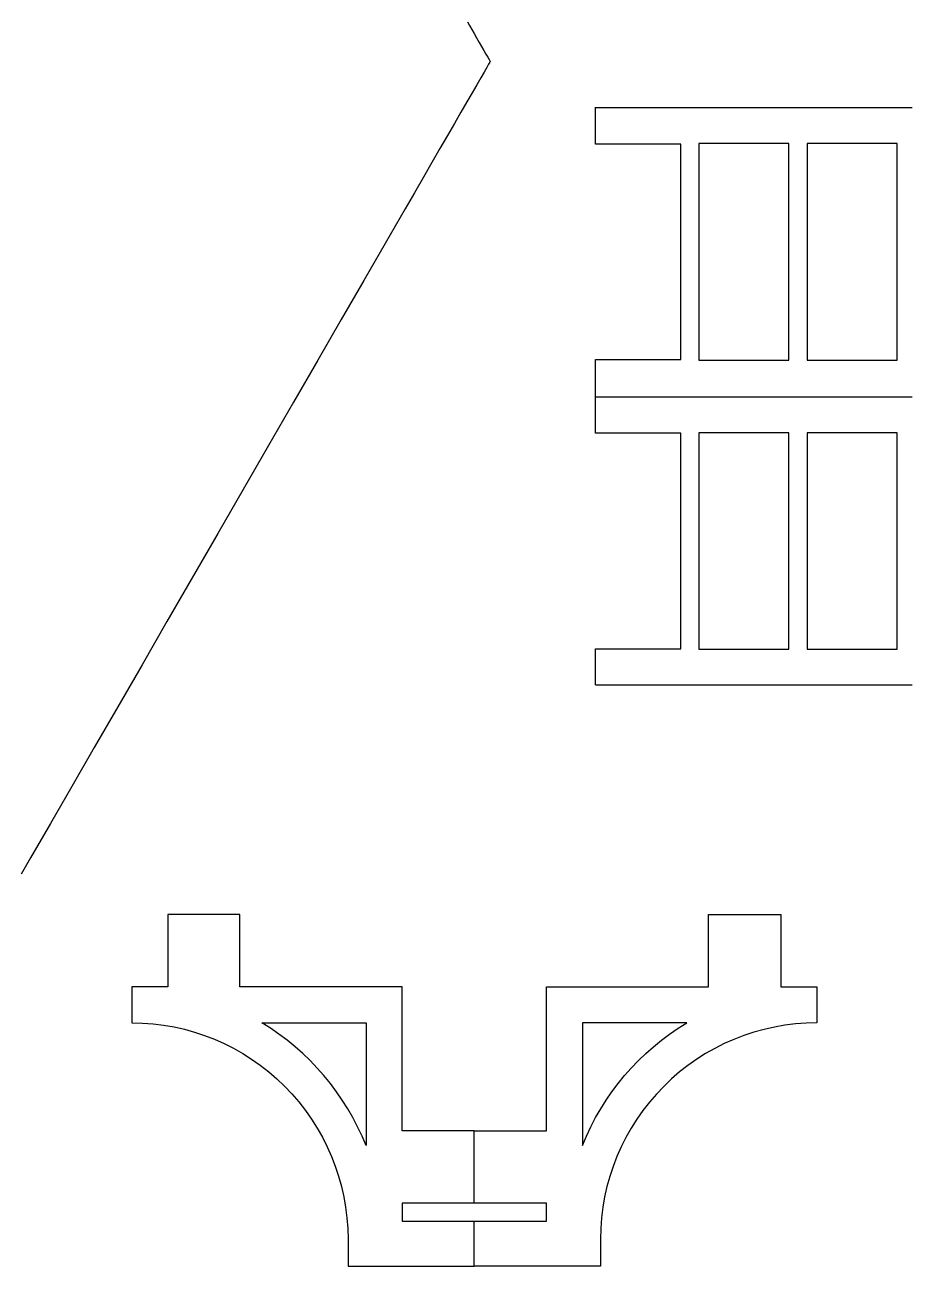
# Model space of a CAD drawing. Header units: millimetres. Extents: x 132 to 771, y 404 to 944.
# Drawn here: x 233.9 to 282.7, y 403.5 to 472.4 of the extents above; entities that cross this region are included whole.
import ezdxf

# ---------------------------------------------------------------- set-up
doc = ezdxf.new("R2010")
doc.units = ezdxf.units.MM
doc.header["$MEASUREMENT"] = 0
doc.layers.get('0').update_dxf_attribs({"linetype": 'CONTINUOUS', "true_color": 0xffffff})

msp = doc.modelspace()

# ---------------------------------------------------------------- linework, layer by layer
at = {"color": 7, "linetype": 'Continuous', "true_color": 0xffffff}
for points in [[(258.4, 472.52), (258.512, 472.322), (258.64, 472.102), (258.775, 471.867), (258.915, 471.625), (259.055, 471.382), (259.19, 471.147), (259.317, 470.927), (259.43, 470.732), (259.527, 470.565), (259.6, 470.437), (259.647, 470.355), (259.66, 470.332), (259.665, 470.325), (259.642, 470.287), (259.577, 470.175), (259.472, 469.99), (259.325, 469.737), (259.14, 469.417), (258.917, 469.032), (258.66, 468.585), (258.367, 468.077), (258.04, 467.512), (257.682, 466.892), (257.295, 466.217), (256.877, 465.495), (256.432, 464.725), (255.96, 463.907), (255.462, 463.047), (254.945, 462.147), (253.84, 460.235), (252.657, 458.187), (251.407, 456.025), (250.105, 453.767), (248.757, 451.432), (247.375, 449.04), (244.557, 444.16), (241.74, 439.277), (240.357, 436.885), (239.01, 434.55), (237.707, 432.292), (236.457, 430.13), (235.275, 428.082), (234.17, 426.17), (233.652, 425.27)], [(265.502, 451.795), (265.502, 451.817), (265.502, 451.88), (265.502, 451.98), (265.502, 452.107), (265.502, 452.26), (265.502, 452.427), (265.502, 452.795), (265.502, 453.162), (265.502, 453.33), (265.502, 453.482), (265.502, 453.61), (265.502, 453.71), (265.502, 453.772), (265.502, 453.795), (265.515, 453.795), (265.555, 453.795), (265.62, 453.795), (265.705, 453.795), (265.812, 453.795), (265.94, 453.795), (266.082, 453.795), (266.242, 453.795), (266.6, 453.795), (267, 453.795), (267.427, 453.795), (267.87, 453.795), (268.312, 453.795), (268.74, 453.795), (269.14, 453.795), (269.497, 453.795), (269.657, 453.795), (269.8, 453.795), (269.927, 453.795), (270.035, 453.795), (270.12, 453.795), (270.185, 453.795), (270.225, 453.795), (270.237, 453.795), (270.237, 453.802), (270.237, 453.83), (270.237, 453.872), (270.237, 453.93), (270.237, 454.002), (270.237, 454.09), (270.237, 454.307), (270.237, 454.577), (270.237, 454.897), (270.237, 455.26), (270.237, 455.662), (270.237, 456.097), (270.237, 456.565), (270.237, 457.06), (270.237, 457.575), (270.237, 458.107), (270.237, 458.652), (270.237, 459.767), (270.237, 460.88), (270.237, 461.427), (270.237, 461.96), (270.237, 462.475), (270.237, 462.967), (270.237, 463.435), (270.237, 463.872), (270.237, 464.272), (270.237, 464.635), (270.237, 464.955), (270.237, 465.225), (270.237, 465.442), (270.237, 465.53), (270.237, 465.602), (270.237, 465.66), (270.237, 465.702), (270.237, 465.727), (270.237, 465.737), (270.225, 465.74), (270.185, 465.74), (270.12, 465.74), (270.035, 465.74), (269.927, 465.74), (269.8, 465.74), (269.657, 465.74), (269.497, 465.74), (269.14, 465.74), (268.74, 465.74), (268.312, 465.74), (267.87, 465.74), (267.427, 465.74), (267, 465.74), (266.6, 465.74), (266.242, 465.74), (266.082, 465.74), (265.94, 465.74), (265.812, 465.74), (265.705, 465.74), (265.62, 465.74), (265.555, 465.74), (265.515, 465.74), (265.502, 465.74), (265.502, 465.762), (265.502, 465.827), (265.502, 465.93), (265.502, 466.06), (265.502, 466.217), (265.502, 466.39), (265.502, 466.767), (265.502, 467.145), (265.502, 467.317), (265.502, 467.475), (265.502, 467.605), (265.502, 467.707), (265.502, 467.772), (265.502, 467.795)], [(265.502, 467.767), (265.522, 467.767), (265.585, 467.767), (265.825, 467.767), (266.22, 467.767), (266.765, 467.767), (267.455, 467.767), (268.282, 467.767), (269.245, 467.767), (270.335, 467.767), (271.55, 467.767), (272.882, 467.767), (274.327, 467.767), (275.882, 467.767), (277.54, 467.767), (279.292, 467.767), (281.14, 467.767), (283.075, 467.767)], [(276.237, 465.767), (276.222, 465.767), (276.182, 465.767), (276.115, 465.767), (276.022, 465.767), (275.91, 465.767), (275.775, 465.767), (275.625, 465.767), (275.457, 465.767), (275.077, 465.767), (274.655, 465.767), (274.205, 465.767), (273.737, 465.767), (273.27, 465.767), (272.82, 465.767), (272.397, 465.767), (272.02, 465.767), (271.85, 465.767), (271.7, 465.767), (271.565, 465.767), (271.452, 465.767), (271.36, 465.767), (271.292, 465.767), (271.252, 465.767), (271.237, 465.767), (271.237, 465.76), (271.237, 465.732), (271.237, 465.69), (271.237, 465.632), (271.237, 465.56), (271.237, 465.47), (271.237, 465.252), (271.237, 464.98), (271.237, 464.66), (271.237, 464.295), (271.237, 463.892), (271.237, 463.455), (271.237, 462.985), (271.237, 462.487), (271.237, 461.97), (271.237, 461.435), (271.237, 460.887), (271.237, 459.767), (271.237, 458.647), (271.237, 458.1), (271.237, 457.565), (271.237, 457.047), (271.237, 456.55), (271.237, 456.08), (271.237, 455.642), (271.237, 455.24), (271.237, 454.875), (271.237, 454.555), (271.237, 454.282), (271.237, 454.065), (271.237, 453.975), (271.237, 453.902), (271.237, 453.845), (271.237, 453.802), (271.237, 453.775), (271.237, 453.767), (271.252, 453.767), (271.292, 453.767), (271.36, 453.767), (271.452, 453.767), (271.565, 453.767), (271.7, 453.767), (271.85, 453.767), (272.02, 453.767), (272.397, 453.767), (272.82, 453.767), (273.27, 453.767), (273.737, 453.767), (274.205, 453.767), (274.655, 453.767), (275.077, 453.767), (275.457, 453.767), (275.625, 453.767), (275.775, 453.767), (275.91, 453.767), (276.022, 453.767), (276.115, 453.767), (276.182, 453.767), (276.222, 453.767), (276.237, 453.767), (276.237, 453.775), (276.237, 453.802), (276.237, 453.845), (276.237, 453.902), (276.237, 453.975), (276.237, 454.065), (276.237, 454.282), (276.237, 454.555), (276.237, 454.875), (276.237, 455.24), (276.237, 455.642), (276.237, 456.08), (276.237, 456.55), (276.237, 457.047), (276.237, 457.565), (276.237, 458.1), (276.237, 458.647), (276.237, 459.767), (276.237, 460.887), (276.237, 461.435), (276.237, 461.97), (276.237, 462.487), (276.237, 462.985), (276.237, 463.452), (276.237, 463.892), (276.237, 464.295), (276.237, 464.66), (276.237, 464.98), (276.237, 465.252), (276.237, 465.47), (276.237, 465.56), (276.237, 465.632), (276.237, 465.69), (276.237, 465.732), (276.237, 465.757), (276.237, 465.767)], [(282.237, 465.767), (282.222, 465.767), (282.182, 465.767), (282.115, 465.767), (282.022, 465.767), (281.91, 465.767), (281.775, 465.767), (281.625, 465.767), (281.457, 465.767), (281.077, 465.767), (280.655, 465.767), (280.205, 465.767), (279.737, 465.767), (279.27, 465.767), (278.82, 465.767), (278.397, 465.767), (278.02, 465.767), (277.85, 465.767), (277.7, 465.767), (277.565, 465.767), (277.452, 465.767), (277.36, 465.767), (277.292, 465.767), (277.252, 465.767), (277.237, 465.767), (277.237, 465.76), (277.237, 465.732), (277.237, 465.69), (277.237, 465.632), (277.237, 465.56), (277.237, 465.47), (277.237, 465.252), (277.237, 464.98), (277.237, 464.66), (277.237, 464.295), (277.237, 463.892), (277.237, 463.455), (277.237, 462.985), (277.237, 462.487), (277.237, 461.97), (277.237, 461.435), (277.237, 460.887), (277.237, 459.767), (277.237, 458.647), (277.237, 458.1), (277.237, 457.565), (277.237, 457.047), (277.237, 456.55), (277.237, 456.08), (277.237, 455.642), (277.237, 455.24), (277.237, 454.875), (277.237, 454.555), (277.237, 454.282), (277.237, 454.065), (277.237, 453.975), (277.237, 453.902), (277.237, 453.845), (277.237, 453.802), (277.237, 453.775), (277.237, 453.767), (277.252, 453.767), (277.292, 453.767), (277.36, 453.767), (277.452, 453.767), (277.565, 453.767), (277.7, 453.767), (277.85, 453.767), (278.02, 453.767), (278.397, 453.767), (278.82, 453.767), (279.27, 453.767), (279.737, 453.767), (280.205, 453.767), (280.655, 453.767), (281.077, 453.767), (281.457, 453.767), (281.625, 453.767), (281.775, 453.767), (281.91, 453.767), (282.022, 453.767), (282.115, 453.767), (282.182, 453.767), (282.222, 453.767), (282.237, 453.767), (282.237, 453.775), (282.237, 453.802), (282.237, 453.845), (282.237, 453.902), (282.237, 453.975), (282.237, 454.065), (282.237, 454.282), (282.237, 454.555), (282.237, 454.875), (282.237, 455.24), (282.237, 455.642), (282.237, 456.08), (282.237, 456.55), (282.237, 457.047), (282.237, 457.565), (282.237, 458.1), (282.237, 458.647), (282.237, 459.767), (282.237, 460.887), (282.237, 461.435), (282.237, 461.97), (282.237, 462.487), (282.237, 462.985), (282.237, 463.452), (282.237, 463.892), (282.237, 464.295), (282.237, 464.66), (282.237, 464.98), (282.237, 465.252), (282.237, 465.47), (282.237, 465.56), (282.237, 465.632), (282.237, 465.69), (282.237, 465.732), (282.237, 465.757), (282.237, 465.767)], [(265.502, 435.767), (265.502, 435.79), (265.502, 435.852), (265.502, 435.952), (265.502, 436.08), (265.502, 436.232), (265.502, 436.4), (265.502, 436.767), (265.502, 437.135), (265.502, 437.302), (265.502, 437.455), (265.502, 437.582), (265.502, 437.682), (265.502, 437.745), (265.502, 437.767), (265.515, 437.767), (265.555, 437.767), (265.62, 437.767), (265.705, 437.767), (265.812, 437.767), (265.94, 437.767), (266.082, 437.767), (266.242, 437.767), (266.6, 437.767), (267, 437.767), (267.427, 437.767), (267.87, 437.767), (268.312, 437.767), (268.74, 437.767), (269.14, 437.767), (269.497, 437.767), (269.657, 437.767), (269.8, 437.767), (269.927, 437.767), (270.035, 437.767), (270.12, 437.767), (270.185, 437.767), (270.225, 437.767), (270.237, 437.767), (270.237, 437.775), (270.237, 437.802), (270.237, 437.845), (270.237, 437.902), (270.237, 437.975), (270.237, 438.062), (270.237, 438.28), (270.237, 438.55), (270.237, 438.87), (270.237, 439.232), (270.237, 439.635), (270.237, 440.07), (270.237, 440.537), (270.237, 441.032), (270.237, 441.547), (270.237, 442.08), (270.237, 442.625), (270.237, 443.74), (270.237, 444.852), (270.237, 445.4), (270.237, 445.932), (270.237, 446.447), (270.237, 446.94), (270.237, 447.407), (270.237, 447.845), (270.237, 448.245), (270.237, 448.607), (270.237, 448.927), (270.237, 449.197), (270.237, 449.415), (270.237, 449.502), (270.237, 449.575), (270.237, 449.632), (270.237, 449.675), (270.237, 449.7), (270.237, 449.71), (270.225, 449.712), (270.185, 449.712), (270.12, 449.712), (270.035, 449.712), (269.927, 449.712), (269.8, 449.712), (269.657, 449.712), (269.497, 449.712), (269.14, 449.712), (268.74, 449.712), (268.312, 449.712), (267.87, 449.712), (267.427, 449.712), (267, 449.712), (266.6, 449.712), (266.242, 449.712), (266.082, 449.712), (265.94, 449.712), (265.812, 449.712), (265.705, 449.712), (265.62, 449.712), (265.555, 449.712), (265.515, 449.712), (265.502, 449.712), (265.502, 449.735), (265.502, 449.8), (265.502, 449.902), (265.502, 450.032), (265.502, 450.19), (265.502, 450.362), (265.502, 450.74), (265.502, 451.117), (265.502, 451.29), (265.502, 451.447), (265.502, 451.577), (265.502, 451.68), (265.502, 451.745), (265.502, 451.767)], [(265.502, 451.74), (265.522, 451.74), (265.585, 451.74), (265.825, 451.74), (266.22, 451.74), (266.765, 451.74), (267.455, 451.74), (268.282, 451.74), (269.245, 451.74), (270.335, 451.74), (271.55, 451.74), (272.882, 451.74), (274.327, 451.74), (275.882, 451.74), (277.54, 451.74), (279.292, 451.74), (281.14, 451.74), (283.075, 451.74)], [(276.237, 449.74), (276.222, 449.74), (276.182, 449.74), (276.115, 449.74), (276.022, 449.74), (275.91, 449.74), (275.775, 449.74), (275.625, 449.74), (275.457, 449.74), (275.077, 449.74), (274.655, 449.74), (274.205, 449.74), (273.737, 449.74), (273.27, 449.74), (272.82, 449.74), (272.397, 449.74), (272.02, 449.74), (271.85, 449.74), (271.7, 449.74), (271.565, 449.74), (271.452, 449.74), (271.36, 449.74), (271.292, 449.74), (271.252, 449.74), (271.237, 449.74), (271.237, 449.732), (271.237, 449.705), (271.237, 449.662), (271.237, 449.605), (271.237, 449.532), (271.237, 449.442), (271.237, 449.225), (271.237, 448.952), (271.237, 448.632), (271.237, 448.267), (271.237, 447.865), (271.237, 447.427), (271.237, 446.957), (271.237, 446.46), (271.237, 445.942), (271.237, 445.407), (271.237, 444.86), (271.237, 443.74), (271.237, 442.62), (271.237, 442.072), (271.237, 441.537), (271.237, 441.02), (271.237, 440.522), (271.237, 440.052), (271.237, 439.615), (271.237, 439.212), (271.237, 438.847), (271.237, 438.527), (271.237, 438.255), (271.237, 438.037), (271.237, 437.947), (271.237, 437.875), (271.237, 437.817), (271.237, 437.775), (271.237, 437.747), (271.237, 437.74), (271.252, 437.74), (271.292, 437.74), (271.36, 437.74), (271.452, 437.74), (271.565, 437.74), (271.7, 437.74), (271.85, 437.74), (272.02, 437.74), (272.397, 437.74), (272.82, 437.74), (273.27, 437.74), (273.737, 437.74), (274.205, 437.74), (274.655, 437.74), (275.077, 437.74), (275.457, 437.74), (275.625, 437.74), (275.775, 437.74), (275.91, 437.74), (276.022, 437.74), (276.115, 437.74), (276.182, 437.74), (276.222, 437.74), (276.237, 437.74), (276.237, 437.747), (276.237, 437.775), (276.237, 437.817), (276.237, 437.875), (276.237, 437.947), (276.237, 438.037), (276.237, 438.255), (276.237, 438.527), (276.237, 438.847), (276.237, 439.212), (276.237, 439.615), (276.237, 440.052), (276.237, 440.522), (276.237, 441.02), (276.237, 441.537), (276.237, 442.072), (276.237, 442.62), (276.237, 443.74), (276.237, 444.86), (276.237, 445.407), (276.237, 445.942), (276.237, 446.46), (276.237, 446.957), (276.237, 447.425), (276.237, 447.865), (276.237, 448.267), (276.237, 448.632), (276.237, 448.952), (276.237, 449.225), (276.237, 449.442), (276.237, 449.532), (276.237, 449.605), (276.237, 449.662), (276.237, 449.705), (276.237, 449.73), (276.237, 449.74)], [(282.237, 449.74), (282.222, 449.74), (282.182, 449.74), (282.115, 449.74), (282.022, 449.74), (281.91, 449.74), (281.775, 449.74), (281.625, 449.74), (281.457, 449.74), (281.077, 449.74), (280.655, 449.74), (280.205, 449.74), (279.737, 449.74), (279.27, 449.74), (278.82, 449.74), (278.397, 449.74), (278.02, 449.74), (277.85, 449.74), (277.7, 449.74), (277.565, 449.74), (277.452, 449.74), (277.36, 449.74), (277.292, 449.74), (277.252, 449.74), (277.237, 449.74), (277.237, 449.732), (277.237, 449.705), (277.237, 449.662), (277.237, 449.605), (277.237, 449.532), (277.237, 449.442), (277.237, 449.225), (277.237, 448.952), (277.237, 448.632), (277.237, 448.267), (277.237, 447.865), (277.237, 447.427), (277.237, 446.957), (277.237, 446.46), (277.237, 445.942), (277.237, 445.407), (277.237, 444.86), (277.237, 443.74), (277.237, 442.62), (277.237, 442.072), (277.237, 441.537), (277.237, 441.02), (277.237, 440.522), (277.237, 440.052), (277.237, 439.615), (277.237, 439.212), (277.237, 438.847), (277.237, 438.527), (277.237, 438.255), (277.237, 438.037), (277.237, 437.947), (277.237, 437.875), (277.237, 437.817), (277.237, 437.775), (277.237, 437.747), (277.237, 437.74), (277.252, 437.74), (277.292, 437.74), (277.36, 437.74), (277.452, 437.74), (277.565, 437.74), (277.7, 437.74), (277.85, 437.74), (278.02, 437.74), (278.397, 437.74), (278.82, 437.74), (279.27, 437.74), (279.737, 437.74), (280.205, 437.74), (280.655, 437.74), (281.077, 437.74), (281.457, 437.74), (281.625, 437.74), (281.775, 437.74), (281.91, 437.74), (282.022, 437.74), (282.115, 437.74), (282.182, 437.74), (282.222, 437.74), (282.237, 437.74), (282.237, 437.747), (282.237, 437.775), (282.237, 437.817), (282.237, 437.875), (282.237, 437.947), (282.237, 438.037), (282.237, 438.255), (282.237, 438.527), (282.237, 438.847), (282.237, 439.212), (282.237, 439.615), (282.237, 440.052), (282.237, 440.522), (282.237, 441.02), (282.237, 441.537), (282.237, 442.072), (282.237, 442.62), (282.237, 443.74), (282.237, 444.86), (282.237, 445.407), (282.237, 445.942), (282.237, 446.46), (282.237, 446.957), (282.237, 447.425), (282.237, 447.865), (282.237, 448.267), (282.237, 448.632), (282.237, 448.952), (282.237, 449.225), (282.237, 449.442), (282.237, 449.532), (282.237, 449.605), (282.237, 449.662), (282.237, 449.705), (282.237, 449.73), (282.237, 449.74)], [(283.075, 435.74), (281.14, 435.74), (279.292, 435.74), (277.54, 435.74), (275.882, 435.74), (274.327, 435.74), (272.882, 435.74), (271.55, 435.74), (270.335, 435.74), (269.245, 435.74), (268.282, 435.74), (267.455, 435.74), (266.765, 435.74), (266.22, 435.74), (265.825, 435.74), (265.585, 435.74), (265.522, 435.74), (265.502, 435.74)], [(258.781, 411.042), (258.768, 411.042), (258.736, 411.042), (258.681, 411.042), (258.608, 411.042), (258.518, 411.042), (258.411, 411.042), (258.156, 411.042), (257.853, 411.042), (257.516, 411.042), (257.153, 411.042), (256.781, 411.042), (256.408, 411.042), (256.046, 411.042), (255.708, 411.042), (255.406, 411.042), (255.151, 411.042), (255.043, 411.042), (254.953, 411.042), (254.881, 411.042), (254.826, 411.042), (254.793, 411.042), (254.781, 411.042), (254.781, 411.064), (254.781, 411.132), (254.781, 411.239), (254.781, 411.384), (254.781, 411.567), (254.781, 411.779), (254.781, 412.022), (254.781, 412.289), (254.781, 412.582), (254.781, 412.894), (254.781, 413.224), (254.781, 413.569), (254.781, 414.292), (254.781, 415.037), (254.781, 415.782), (254.781, 416.504), (254.781, 416.849), (254.781, 417.179), (254.781, 417.492), (254.781, 417.784), (254.781, 418.052), (254.781, 418.294), (254.781, 418.507), (254.781, 418.689), (254.781, 418.834), (254.781, 418.942), (254.781, 419.009), (254.781, 419.032), (254.756, 419.032), (254.681, 419.032), (254.558, 419.032), (254.393, 419.032), (254.191, 419.032), (253.951, 419.032), (253.678, 419.032), (253.376, 419.032), (253.046, 419.032), (252.693, 419.032), (252.321, 419.032), (251.933, 419.032), (251.121, 419.032), (250.281, 419.032), (249.441, 419.032), (248.628, 419.032), (248.241, 419.032), (247.868, 419.032), (247.516, 419.032), (247.188, 419.032), (246.883, 419.032), (246.611, 419.032), (246.371, 419.032), (246.168, 419.032), (246.003, 419.032), (245.881, 419.032), (245.806, 419.032), (245.781, 419.032), (245.781, 419.044), (245.781, 419.077), (245.781, 419.132), (245.781, 419.204), (245.781, 419.294), (245.781, 419.402), (245.781, 419.657), (245.781, 419.959), (245.781, 420.297), (245.781, 420.659), (245.781, 421.032), (245.781, 421.404), (245.781, 421.767), (245.781, 422.104), (245.781, 422.407), (245.781, 422.662), (245.781, 422.769), (245.781, 422.859), (245.781, 422.932), (245.781, 422.987), (245.781, 423.019), (245.781, 423.032), (245.768, 423.032), (245.736, 423.032), (245.681, 423.032), (245.608, 423.032), (245.518, 423.032), (245.411, 423.032), (245.156, 423.032), (244.853, 423.032), (244.516, 423.032), (244.153, 423.032), (243.781, 423.032), (243.408, 423.032), (243.046, 423.032), (242.708, 423.032), (242.406, 423.032), (242.151, 423.032), (242.043, 423.032), (241.953, 423.032), (241.881, 423.032), (241.826, 423.032), (241.793, 423.032), (241.781, 423.032), (241.781, 423.019), (241.781, 422.987), (241.781, 422.932), (241.781, 422.859), (241.781, 422.769), (241.781, 422.662), (241.781, 422.407), (241.781, 422.104), (241.781, 421.767), (241.781, 421.404), (241.781, 421.032), (241.781, 420.659), (241.781, 420.297), (241.781, 419.959), (241.781, 419.657), (241.781, 419.402), (241.781, 419.294), (241.781, 419.204), (241.781, 419.132), (241.781, 419.077), (241.781, 419.044), (241.781, 419.032), (241.758, 419.032), (241.696, 419.032), (241.596, 419.032), (241.468, 419.032), (241.316, 419.032), (241.148, 419.032), (240.781, 419.032), (240.413, 419.032), (240.246, 419.032), (240.093, 419.032), (239.966, 419.032), (239.866, 419.032), (239.803, 419.032), (239.781, 419.032), (239.781, 419.009), (239.781, 418.947), (239.781, 418.847), (239.781, 418.719), (239.781, 418.567), (239.781, 418.399), (239.781, 418.032), (239.781, 417.664), (239.781, 417.497), (239.781, 417.344), (239.781, 417.217), (239.781, 417.117), (239.781, 417.054), (239.781, 417.032), (240.376, 417.017), (240.966, 416.974), (241.551, 416.902), (242.131, 416.802), (242.703, 416.672), (243.268, 416.517), (243.823, 416.332), (244.371, 416.122), (244.903, 415.884), (245.428, 415.622), (245.938, 415.334), (246.433, 415.022), (246.916, 414.682), (247.381, 414.319), (247.831, 413.934), (248.261, 413.524), (248.671, 413.094), (249.058, 412.644), (249.421, 412.179), (249.761, 411.697), (250.076, 411.199), (250.363, 410.687), (250.628, 410.164), (250.863, 409.627), (251.076, 409.082), (251.261, 408.524), (251.416, 407.957), (251.546, 407.384), (251.648, 406.804), (251.721, 406.217), (251.766, 405.627), (251.781, 405.032), (251.781, 405.014), (251.781, 404.967), (251.781, 404.894), (251.781, 404.799), (251.781, 404.687), (251.781, 404.559), (251.781, 404.287), (251.781, 404.014), (251.781, 403.887), (251.781, 403.774), (251.781, 403.679), (251.781, 403.607), (251.781, 403.559), (251.781, 403.542), (251.788, 403.542), (251.813, 403.542), (251.856, 403.542), (251.911, 403.542), (252.058, 403.542), (252.251, 403.542), (252.476, 403.542), (252.731, 403.542), (253.001, 403.542), (253.281, 403.542), (253.561, 403.542), (253.831, 403.542), (254.086, 403.542), (254.313, 403.542), (254.503, 403.542), (254.651, 403.542), (254.706, 403.542), (254.748, 403.542), (254.773, 403.542), (254.781, 403.542), (254.793, 403.542), (254.826, 403.542), (254.881, 403.542), (254.953, 403.542), (255.043, 403.542), (255.151, 403.542), (255.406, 403.542), (255.708, 403.542), (256.046, 403.542), (256.408, 403.542), (256.781, 403.542), (257.153, 403.542), (257.516, 403.542), (257.853, 403.542), (258.156, 403.542), (258.411, 403.542), (258.518, 403.542), (258.608, 403.542), (258.681, 403.542), (258.736, 403.542), (258.768, 403.542), (258.781, 403.542)], [(262.781, 406.042), (262.781, 406.052), (262.781, 406.084), (262.781, 406.134), (262.781, 406.199), (262.781, 406.359), (262.781, 406.542), (262.781, 406.724), (262.781, 406.887), (262.781, 406.949), (262.781, 406.999), (262.781, 407.032), (262.781, 407.042), (262.768, 407.042), (262.736, 407.042), (262.681, 407.042), (262.608, 407.042), (262.518, 407.042), (262.411, 407.042), (262.156, 407.042), (261.853, 407.042), (261.516, 407.042), (261.153, 407.042), (260.781, 407.042), (260.408, 407.042), (260.046, 407.042), (259.708, 407.042), (259.406, 407.042), (259.151, 407.042), (259.043, 407.042), (258.953, 407.042), (258.881, 407.042), (258.826, 407.042), (258.793, 407.042), (258.781, 407.042), (258.781, 407.054), (258.781, 407.087), (258.781, 407.142), (258.781, 407.214), (258.781, 407.304), (258.781, 407.412), (258.781, 407.667), (258.781, 407.969), (258.781, 408.307), (258.781, 408.669), (258.781, 409.042), (258.781, 409.414), (258.781, 409.777), (258.781, 410.114), (258.781, 410.417), (258.781, 410.672), (258.781, 410.779), (258.781, 410.869), (258.781, 410.942), (258.781, 410.997), (258.781, 411.029), (258.781, 411.042), (258.793, 411.042), (258.826, 411.042), (258.881, 411.042), (258.953, 411.042), (259.043, 411.042), (259.151, 411.042), (259.406, 411.042), (259.708, 411.042), (260.046, 411.042), (260.408, 411.042), (260.781, 411.042), (261.153, 411.042), (261.516, 411.042), (261.853, 411.042), (262.156, 411.042), (262.411, 411.042), (262.518, 411.042), (262.608, 411.042), (262.681, 411.042), (262.736, 411.042), (262.768, 411.042), (262.781, 411.042), (262.781, 411.064), (262.781, 411.132), (262.781, 411.239), (262.781, 411.384), (262.781, 411.567), (262.781, 411.779), (262.781, 412.022), (262.781, 412.289), (262.781, 412.582), (262.781, 412.894), (262.781, 413.224), (262.781, 413.569), (262.781, 414.292), (262.781, 415.037), (262.781, 415.782), (262.781, 416.504), (262.781, 416.849), (262.781, 417.179), (262.781, 417.492), (262.781, 417.784), (262.781, 418.052), (262.781, 418.294), (262.781, 418.507), (262.781, 418.689), (262.781, 418.834), (262.781, 418.942), (262.781, 419.009), (262.781, 419.032), (262.806, 419.032), (262.881, 419.032), (263.003, 419.032), (263.168, 419.032), (263.371, 419.032), (263.611, 419.032), (263.883, 419.032), (264.188, 419.032), (264.516, 419.032), (264.868, 419.032), (265.241, 419.032), (265.628, 419.032), (266.441, 419.032), (267.281, 419.032), (268.121, 419.032), (268.933, 419.032), (269.321, 419.032), (269.693, 419.032), (270.046, 419.032), (270.376, 419.032), (270.678, 419.032), (270.951, 419.032), (271.191, 419.032), (271.393, 419.032), (271.558, 419.032), (271.681, 419.032), (271.756, 419.032), (271.781, 419.032), (271.781, 419.044), (271.781, 419.077), (271.781, 419.132), (271.781, 419.204), (271.781, 419.294), (271.781, 419.402), (271.781, 419.657), (271.781, 419.959), (271.781, 420.297), (271.781, 420.659), (271.781, 421.032), (271.781, 421.404), (271.781, 421.767), (271.781, 422.104), (271.781, 422.407), (271.781, 422.662), (271.781, 422.769), (271.781, 422.859), (271.781, 422.932), (271.781, 422.987), (271.781, 423.019), (271.781, 423.032), (271.793, 423.032), (271.826, 423.032), (271.881, 423.032), (271.953, 423.032), (272.043, 423.032), (272.151, 423.032), (272.406, 423.032), (272.708, 423.032), (273.046, 423.032), (273.408, 423.032), (273.781, 423.032), (274.153, 423.032), (274.516, 423.032), (274.853, 423.032), (275.156, 423.032), (275.411, 423.032), (275.518, 423.032), (275.608, 423.032), (275.681, 423.032), (275.736, 423.032), (275.768, 423.032), (275.781, 423.032), (275.781, 423.019), (275.781, 422.987), (275.781, 422.932), (275.781, 422.859), (275.781, 422.769), (275.781, 422.662), (275.781, 422.407), (275.781, 422.104), (275.781, 421.767), (275.781, 421.404), (275.781, 421.032), (275.781, 420.659), (275.781, 420.297), (275.781, 419.959), (275.781, 419.657), (275.781, 419.402), (275.781, 419.294), (275.781, 419.204), (275.781, 419.132), (275.781, 419.077), (275.781, 419.044), (275.781, 419.032), (275.803, 419.032), (275.866, 419.032), (275.966, 419.032), (276.093, 419.032), (276.246, 419.032), (276.413, 419.032), (276.781, 419.032), (277.148, 419.032), (277.316, 419.032), (277.468, 419.032), (277.596, 419.032), (277.696, 419.032), (277.758, 419.032), (277.781, 419.032), (277.781, 419.009), (277.781, 418.947), (277.781, 418.847), (277.781, 418.719), (277.781, 418.567), (277.781, 418.399), (277.781, 418.032), (277.781, 417.664), (277.781, 417.497), (277.781, 417.344), (277.781, 417.217), (277.781, 417.117), (277.781, 417.054), (277.781, 417.032), (277.781, 417.032), (277.186, 417.017), (276.593, 416.972), (276.008, 416.899), (275.426, 416.797), (274.853, 416.667), (274.288, 416.509), (273.731, 416.327), (273.186, 416.114), (272.651, 415.877), (272.126, 415.614), (271.616, 415.324), (271.118, 415.009), (270.636, 414.672), (270.171, 414.307), (269.721, 413.919), (269.291, 413.509), (268.881, 413.077), (268.493, 412.629), (268.131, 412.164), (267.793, 411.682), (267.478, 411.187), (267.191, 410.677), (266.928, 410.154), (266.691, 409.619), (266.481, 409.074), (266.296, 408.519), (266.141, 407.957), (266.011, 407.384), (265.911, 406.804), (265.838, 406.219), (265.796, 405.627), (265.781, 405.032), (265.781, 405.014), (265.781, 404.967), (265.781, 404.894), (265.781, 404.799), (265.781, 404.687), (265.781, 404.559), (265.781, 404.287), (265.781, 404.014), (265.781, 403.887), (265.781, 403.774), (265.781, 403.679), (265.781, 403.607), (265.781, 403.559), (265.781, 403.542), (265.773, 403.542), (265.748, 403.542), (265.706, 403.542), (265.651, 403.542), (265.503, 403.542), (265.313, 403.542), (265.086, 403.542), (264.831, 403.542), (264.561, 403.542), (264.281, 403.542), (264.001, 403.542), (263.731, 403.542), (263.476, 403.542), (263.251, 403.542), (263.058, 403.542), (262.911, 403.542), (262.856, 403.542), (262.813, 403.542), (262.788, 403.542), (262.781, 403.542), (262.768, 403.542), (262.736, 403.542), (262.681, 403.542), (262.608, 403.542), (262.518, 403.542), (262.411, 403.542), (262.156, 403.542), (261.853, 403.542), (261.516, 403.542), (261.153, 403.542), (260.781, 403.542), (260.408, 403.542), (260.046, 403.542), (259.708, 403.542), (259.406, 403.542), (259.151, 403.542), (259.043, 403.542), (258.953, 403.542), (258.881, 403.542), (258.826, 403.542), (258.793, 403.542), (258.781, 403.542), (258.781, 403.569), (258.781, 403.649), (258.781, 403.772), (258.781, 403.932), (258.781, 404.122), (258.781, 404.332), (258.781, 404.792), (258.781, 405.252), (258.781, 405.462), (258.781, 405.652), (258.781, 405.812), (258.781, 405.934), (258.781, 406.014), (258.781, 406.042), (258.793, 406.042), (258.826, 406.042), (258.881, 406.042), (258.953, 406.042), (259.043, 406.042), (259.151, 406.042), (259.406, 406.042), (259.708, 406.042), (260.046, 406.042), (260.408, 406.042), (260.781, 406.042), (261.153, 406.042), (261.516, 406.042), (261.853, 406.042), (262.156, 406.042), (262.411, 406.042), (262.518, 406.042), (262.608, 406.042), (262.681, 406.042), (262.736, 406.042), (262.768, 406.042), (262.781, 406.042)], [(252.781, 410.227), (252.558, 410.754), (252.313, 411.269), (252.051, 411.774), (251.766, 412.267), (251.463, 412.747), (251.141, 413.212), (250.801, 413.664), (250.443, 414.104), (250.068, 414.527), (249.676, 414.934), (249.268, 415.327), (248.843, 415.704), (248.401, 416.062), (247.946, 416.404), (247.476, 416.727), (246.991, 417.032), (247.008, 417.032), (247.056, 417.032), (247.133, 417.032), (247.241, 417.032), (247.371, 417.032), (247.526, 417.032), (247.701, 417.032), (247.896, 417.032), (248.108, 417.032), (248.333, 417.032), (248.823, 417.032), (249.346, 417.032), (249.886, 417.032), (250.426, 417.032), (250.948, 417.032), (251.438, 417.032), (251.663, 417.032), (251.876, 417.032), (252.071, 417.032), (252.246, 417.032), (252.401, 417.032), (252.531, 417.032), (252.638, 417.032), (252.716, 417.032), (252.763, 417.032), (252.781, 417.032), (252.781, 417.012), (252.781, 416.954), (252.781, 416.864), (252.781, 416.739), (252.781, 416.584), (252.781, 416.404), (252.781, 416.197), (252.781, 415.969), (252.781, 415.719), (252.781, 415.454), (252.781, 414.879), (252.781, 414.264), (252.781, 413.629), (252.781, 412.994), (252.781, 412.379), (252.781, 411.804), (252.781, 411.539), (252.781, 411.289), (252.781, 411.062), (252.781, 410.854), (252.781, 410.674), (252.781, 410.519), (252.781, 410.394), (252.781, 410.304), (252.781, 410.247), (252.781, 410.227)], [(264.781, 410.227), (265.003, 410.754), (265.248, 411.269), (265.511, 411.774), (265.793, 412.267), (266.098, 412.747), (266.418, 413.212), (266.758, 413.664), (267.116, 414.104), (267.493, 414.527), (267.883, 414.934), (268.293, 415.327), (268.718, 415.704), (269.158, 416.062), (269.613, 416.404), (270.083, 416.727), (270.568, 417.032), (270.551, 417.032), (270.503, 417.032), (270.426, 417.032), (270.321, 417.032), (270.188, 417.032), (270.033, 417.032), (269.858, 417.032), (269.663, 417.032), (269.453, 417.032), (269.226, 417.032), (268.738, 417.032), (268.213, 417.032), (267.673, 417.032), (267.136, 417.032), (266.611, 417.032), (266.123, 417.032), (265.896, 417.032), (265.686, 417.032), (265.491, 417.032), (265.316, 417.032), (265.161, 417.032), (265.028, 417.032), (264.923, 417.032), (264.846, 417.032), (264.798, 417.032), (264.781, 417.032), (264.781, 417.012), (264.781, 416.954), (264.781, 416.864), (264.781, 416.739), (264.781, 416.584), (264.781, 416.404), (264.781, 416.197), (264.781, 415.969), (264.781, 415.719), (264.781, 415.454), (264.781, 414.879), (264.781, 414.264), (264.781, 413.629), (264.781, 412.994), (264.781, 412.379), (264.781, 411.804), (264.781, 411.539), (264.781, 411.289), (264.781, 411.062), (264.781, 410.854), (264.781, 410.674), (264.781, 410.519), (264.781, 410.394), (264.781, 410.304), (264.781, 410.247), (264.781, 410.227)], [(258.781, 407.042), (258.768, 407.042), (258.736, 407.042), (258.681, 407.042), (258.608, 407.042), (258.518, 407.042), (258.411, 407.042), (258.156, 407.042), (257.853, 407.042), (257.516, 407.042), (257.153, 407.042), (256.781, 407.042), (256.408, 407.042), (256.046, 407.042), (255.708, 407.042), (255.406, 407.042), (255.151, 407.042), (255.043, 407.042), (254.953, 407.042), (254.881, 407.042), (254.826, 407.042), (254.793, 407.042), (254.781, 407.042), (254.781, 407.032), (254.781, 406.999), (254.781, 406.949), (254.781, 406.887), (254.781, 406.724), (254.781, 406.542), (254.781, 406.359), (254.781, 406.199), (254.781, 406.134), (254.781, 406.084), (254.781, 406.052), (254.781, 406.042), (254.793, 406.042), (254.826, 406.042), (254.881, 406.042), (254.953, 406.042), (255.043, 406.042), (255.151, 406.042), (255.406, 406.042), (255.708, 406.042), (256.046, 406.042), (256.408, 406.042), (256.781, 406.042), (257.153, 406.042), (257.516, 406.042), (257.853, 406.042), (258.156, 406.042), (258.411, 406.042), (258.518, 406.042), (258.608, 406.042), (258.681, 406.042), (258.736, 406.042), (258.768, 406.042), (258.781, 406.042)]]:
    msp.add_lwpolyline(points, dxfattribs=at)

doc.saveas('drawing.dxf')
